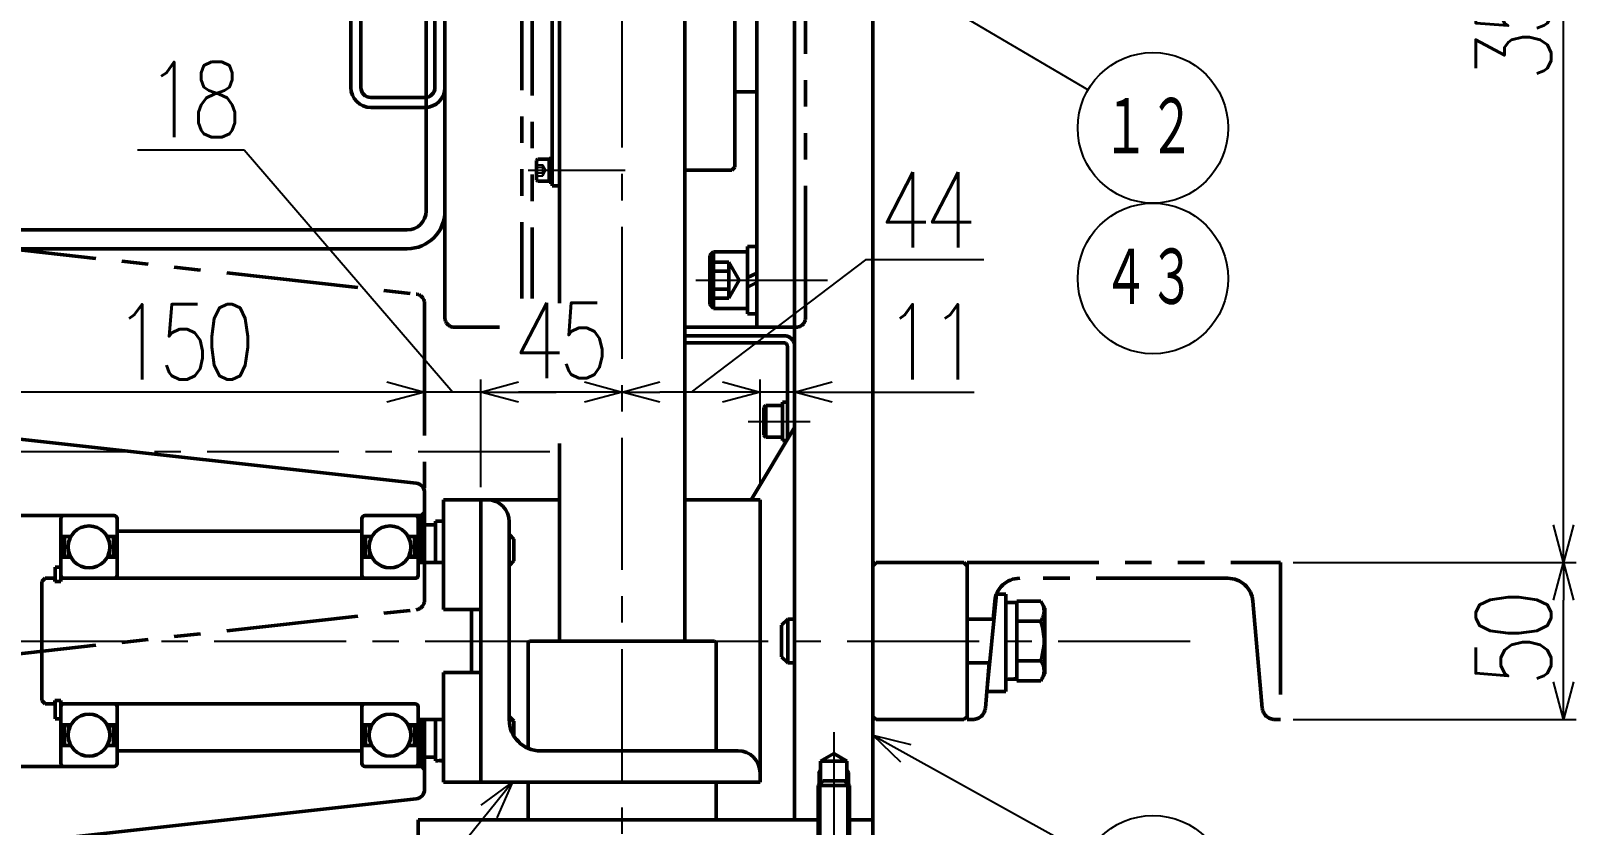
# Model space of a CAD drawing. Header units: millimetres. Extents: x 541 to 1553, y -2294 to 1811.
# Drawn here: x 838.7 to 1331.5, y -1766.4 to -1513.4 of the extents above; entities that cross this region are included whole.
import ezdxf

# ---------------------------------------------------------------- set-up
doc = ezdxf.new("R2010")
doc.units = ezdxf.units.MM
doc.header["$LTSCALE"] = 1.324409
for name, pattern in [('CENTER', [50.8, 31.75, -6.35, 6.35, -6.35]), ('DASHED', [19.05, 12.7, -6.35]), ('PHANTOM', [63.5, 31.75, -6.35, 6.35, -6.35, 6.35, -6.35])]:
    doc.linetypes.add(name, pattern=pattern)
for name, color, linetype in [('NoLayerName_001', 7, 'Continuous'), ('NoLayerName_002', 7, 'Continuous'), ('NoLayerName_003', 7, 'Continuous')]:
    doc.layers.add(name, color=color, linetype=linetype)
doc.styles.get("Standard").update_dxf_attribs({"font": 'txt', "bigfont": 'extfont2'})
doc.dimstyles.get("Standard").update_dxf_attribs({"dimtxt": 2.5, "dimasz": 2.5, "dimexe": 1.25, "dimexo": 0.625, "dimtad": 1, "dimdec": 3, "dimzin": 0, "dimdsep": 46, "dimtxsty": 'Standard', "dimcen": 2.5, "dimadec": 0, "dimazin": 0, "dimtfac": 0.75, "dimtdec": 3, "dimtmove": 0, "dimatfit": 3, "dimfxl": 1, "dimarcsym": 0})

# ---------------------------------------------------------------- blocks, each defined once
blk = doc.blocks.new('_OPEN30')
at = {"color": 0, "linetype": 'ByBlock', "lineweight": -2}
for p, q in [((-1, 0.267949), (0, 0)), ((0, 0), (-1, -0.267949)), ((0, 0), (-1, 0))]:
    blk.add_line(p, q, dxfattribs=at)
blk = doc.blocks.new('*D569')
at = {"layer": 'Defpoints', "color": 0}
for p in [(1237.21, -1332.76), (1327.46, -1332.76), (1237.21, -1682.76)]:
    blk.add_point(p, dxfattribs=at)
at = {"layer": 'NoLayerName_001', "color": 0, "linetype": 'Continuous', "lineweight": 25}
for p, q in [((1241.21, -1332.76), (1331.46, -1332.76)), ((1327.46, -1670.76), (1327.46, -1344.76)), ((1241.21, -1682.76), (1331.46, -1682.76))]:
    blk.add_line(p, q, dxfattribs=at)
at = {"layer": 'NoLayerName_001', "color": 0, "lineweight": 25, "xscale": 12, "yscale": 12, "zscale": 12}
for p, rotation in [((1327.46, -1332.76), 90), ((1327.46, -1682.76), 270)]:
    blk.add_blockref('_OPEN30', p, dxfattribs=dict(at, rotation=rotation))
at = {"layer": 'NoLayerName_001', "color": 2, "lineweight": 50, "insert": (1311.46, -1507.76), "char_height": 24, "attachment_point": 5, "rotation": 90}
blk.add_mtext('\\W0.8000;\\T0.8750;350', dxfattribs=at)
blk = doc.blocks.new('*D570')
at = {"layer": 'Defpoints', "color": 0}
for p in [(1237.21, -1682.76), (1327.46, -1682.76), (1237.21, -1732.76)]:
    blk.add_point(p, dxfattribs=at)
at = {"layer": 'NoLayerName_001', "color": 0, "linetype": 'Continuous', "lineweight": 25}
for p, q in [((1241.21, -1682.76), (1331.46, -1682.76)), ((1327.46, -1720.76), (1327.46, -1694.76)), ((1241.21, -1732.76), (1331.46, -1732.76))]:
    blk.add_line(p, q, dxfattribs=at)
at = {"layer": 'NoLayerName_001', "color": 0, "lineweight": 25, "xscale": 12, "yscale": 12, "zscale": 12}
for p, rotation in [((1327.46, -1682.76), 90), ((1327.46, -1732.76), 270)]:
    blk.add_blockref('_OPEN30', p, dxfattribs=dict(at, rotation=rotation))
at = {"layer": 'NoLayerName_001', "color": 2, "lineweight": 50, "insert": (1311.46, -1707.76), "char_height": 24, "attachment_point": 5, "rotation": 90}
blk.add_mtext('\\W0.8000;\\T0.8750;50', dxfattribs=at)
blk = doc.blocks.new('*D574')
at = {"layer": 'Defpoints', "color": 0}
for p in [(982.21, -1628.44), (982.21, -1662.76), (1027.21, -2088.76)]:
    blk.add_point(p, dxfattribs=at)
at = {"layer": 'NoLayerName_001', "color": 0, "linetype": 'Continuous', "lineweight": 25}
for p, q in [((982.21, -1658.76), (982.21, -1624.44)), ((1015.21, -1628.44), (994.21, -1628.44))]:
    blk.add_line(p, q, dxfattribs=at)
at = {"layer": 'NoLayerName_001', "color": 0, "lineweight": 25, "xscale": 12, "yscale": 12, "zscale": 12, "rotation": 180}
blk.add_blockref('_OPEN30', (982.21, -1628.44), dxfattribs=at)
at = {"layer": 'NoLayerName_001', "color": 0, "lineweight": 25, "xscale": 12, "yscale": 12, "zscale": 12}
blk.add_blockref('_OPEN30', (1027.21, -1628.44), dxfattribs=at)
at = {"layer": 'NoLayerName_001', "color": 2, "lineweight": 50, "insert": (1006.89, -1611.98), "char_height": 24, "attachment_point": 5}
blk.add_mtext('\\W0.8000;\\T0.8750;45', dxfattribs=at)
blk = doc.blocks.new('*D575')
at = {"layer": 'Defpoints', "color": 0}
for p in [(814.21, -1628.44), (814.21, -1641.1), (964.21, -1660.45)]:
    blk.add_point(p, dxfattribs=at)
at = {"layer": 'NoLayerName_001', "color": 0, "linetype": 'Continuous', "lineweight": 25}
for p, q in [((814.21, -1637.1), (814.21, -1624.44)), ((952.21, -1628.44), (826.21, -1628.44))]:
    blk.add_line(p, q, dxfattribs=at)
at = {"layer": 'NoLayerName_001', "color": 0, "lineweight": 25, "xscale": 12, "yscale": 12, "zscale": 12, "rotation": 180}
blk.add_blockref('_OPEN30', (814.21, -1628.44), dxfattribs=at)
at = {"layer": 'NoLayerName_001', "color": 0, "lineweight": 25, "xscale": 12, "yscale": 12, "zscale": 12}
blk.add_blockref('_OPEN30', (964.21, -1628.44), dxfattribs=at)
at = {"layer": 'NoLayerName_001', "color": 2, "lineweight": 50, "insert": (886.66, -1612.44), "char_height": 24, "attachment_point": 5}
blk.add_mtext('\\W0.8000;\\T0.8750;150', dxfattribs=at)
blk = doc.blocks.new('*D576')
at = {"layer": 'Defpoints', "color": 0}
for p in [(964.21, -1628.44), (964.21, -1660.45), (982.21, -1662.76)]:
    blk.add_point(p, dxfattribs=at)
at = {"layer": 'NoLayerName_001', "color": 0, "linetype": 'Continuous', "lineweight": 25}
for p, q in [((872.67, -1551.24), (906.73, -1551.24)), ((906.73, -1551.24), (973.21, -1628.44)), ((982.21, -1658.76), (982.21, -1624.44)), ((982.21, -1628.44), (964.21, -1628.44)), ((994.21, -1628.44), (1006.21, -1628.44))]:
    blk.add_line(p, q, dxfattribs=at)
at = {"layer": 'NoLayerName_001', "color": 0, "lineweight": 25, "xscale": 12, "yscale": 12, "zscale": 12}
blk.add_blockref('_OPEN30', (964.21, -1628.44), dxfattribs=at)
at = {"layer": 'NoLayerName_001', "color": 0, "lineweight": 25, "xscale": 12, "yscale": 12, "zscale": 12, "rotation": 180}
blk.add_blockref('_OPEN30', (982.21, -1628.44), dxfattribs=at)
at = {"layer": 'NoLayerName_001', "color": 2, "lineweight": 50, "insert": (889.7, -1535.24), "char_height": 24, "attachment_point": 5}
blk.add_mtext('\\W0.8000;\\T0.8750;18', dxfattribs=at)
blk = doc.blocks.new('*D577')
at = {"layer": 'Defpoints', "color": 0}
for p in [(1027.21, -1628.44), (1071.21, -1662.76), (1027.21, -2088.76)]:
    blk.add_point(p, dxfattribs=at)
at = {"layer": 'NoLayerName_001', "color": 0, "linetype": 'Continuous', "lineweight": 25}
for p, q in [((1104.83, -1586.35), (1049.21, -1628.44)), ((1142.54, -1586.35), (1104.83, -1586.35)), ((1071.21, -1658.76), (1071.21, -1624.44)), ((1059.21, -1628.44), (1039.21, -1628.44))]:
    blk.add_line(p, q, dxfattribs=at)
at = {"layer": 'NoLayerName_001', "color": 0, "lineweight": 25, "xscale": 12, "yscale": 12, "zscale": 12, "rotation": 180}
blk.add_blockref('_OPEN30', (1027.21, -1628.44), dxfattribs=at)
at = {"layer": 'NoLayerName_001', "color": 0, "lineweight": 25, "xscale": 12, "yscale": 12, "zscale": 12}
blk.add_blockref('_OPEN30', (1071.21, -1628.44), dxfattribs=at)
at = {"layer": 'NoLayerName_001', "color": 2, "lineweight": 50, "insert": (1123.68, -1570.35), "char_height": 24, "attachment_point": 5}
blk.add_mtext('\\W0.8000;\\T0.8750;44', dxfattribs=at)
blk = doc.blocks.new('*D578')
at = {"layer": 'Defpoints', "color": 0}
for p in [(1071.21, -1628.44), (1071.21, -1662.76), (1082.21, -1764.76)]:
    blk.add_point(p, dxfattribs=at)
at = {"layer": 'NoLayerName_001', "color": 0, "linetype": 'Continuous', "lineweight": 25}
for p, q in [((1071.21, -1658.76), (1071.21, -1624.44)), ((1059.21, -1628.44), (1047.21, -1628.44)), ((1082.21, -1628.44), (1071.21, -1628.44)), ((1082.21, -1628.44), (1139.5, -1628.44)), ((1094.21, -1628.44), (1106.21, -1628.44))]:
    blk.add_line(p, q, dxfattribs=at)
at = {"layer": 'NoLayerName_001', "color": 0, "lineweight": 25, "xscale": 12, "yscale": 12, "zscale": 12}
blk.add_blockref('_OPEN30', (1071.21, -1628.44), dxfattribs=at)
at = {"layer": 'NoLayerName_001', "color": 0, "lineweight": 25, "xscale": 12, "yscale": 12, "zscale": 12, "rotation": 180}
blk.add_blockref('_OPEN30', (1082.21, -1628.44), dxfattribs=at)
at = {"layer": 'NoLayerName_001', "color": 2, "lineweight": 50, "insert": (1125.21, -1612.44), "char_height": 24, "attachment_point": 5}
blk.add_mtext('\\W0.8000;\\T0.8750;11', dxfattribs=at)
blk = doc.blocks.new('JZB_0304')
at = {"layer": 'NoLayerName_003', "color": 7, "linetype": 'Continuous', "lineweight": 50}
for p, q in [((0, 60), (0, 78.9)), ((16.9, 80), (1.1, 80)), ((18, 61), (18, 78.9)), ((3.23, 73.33), (0, 73.33)), ((1.2, 73), (1, 73)), ((1, 73), (1, 66.67)), ((1.2, 66.67), (1.2, 73)), ((18, 73.33), (14.77, 73.33)), ((17, 73), (16.8, 73)), ((16.8, 66.67), (16.8, 73)), ((17, 66.67), (17, 73)), ((0, 66.67), (3.23, 66.67)), ((1.2, 67), (1, 67)), ((14.77, 66.67), (18, 66.67)), ((17, 67), (16.8, 67)), ((16.9, 60), (1.1, 60)), ((0, 20), (0, 1.1)), ((1.1, 20), (16.9, 20)), ((18, 1.1), (18, 19)), ((3.23, 13.33), (0, 13.33)), ((1, 13.33), (1, 7)), ((1, 13), (1.2, 13)), ((1.2, 13.33), (1.2, 7)), ((18, 13.33), (14.77, 13.33)), ((16.8, 13.33), (16.8, 7)), ((16.8, 13), (17, 13)), ((17, 13.33), (17, 7)), ((0, 6.67), (3.23, 6.67)), ((1, 7), (1.2, 7)), ((14.77, 6.67), (18, 6.67)), ((16.8, 7), (17, 7)), ((1.1, 0), (16.9, 0))]:
    blk.add_line(p, q, dxfattribs=at)
for centre in [(9, 70), (9, 10)]:
    blk.add_circle(centre, 6.67, dxfattribs=at)
for centre, radius, start, end in [((1.1, 78.9), 1.1, 90, 180), ((16.9, 78.9), 1.1, 0, 90), ((9, 65.98), 6.67, 162.4557, 174.0946), ((9, 65.98), 6.67, 5.9054, 17.5443), ((1.1, 61.1), 1.1, 180, 270), ((16.9, 61.1), 1.1, 270, 0), ((1.1, 18.9), 1.1, 90, 180), ((16.9, 18.9), 1.1, 0, 90), ((9, 14.02), 6.67, 185.9054, 197.5443), ((9, 14.02), 6.67, 342.4557, 354.0946), ((1.1, 1.1), 1.1, 180, 270), ((16.9, 1.1), 1.1, 270, 0)]:
    blk.add_arc(centre, radius, start, end, dxfattribs=at)
blk = doc.blocks.new('JZB_0305')
at = {"layer": 'NoLayerName_001', "color": 7, "linetype": 'Continuous', "lineweight": 50}
for p, q in [((128, 90), (128, 55)), ((140, 90), (128, 90)), ((140, 55), (140, 90)), ((128, 70), (120, 70)), ((1, 65), (0, 64)), ((4.05, 65), (1, 65)), ((4.05, 64), (4.05, 65)), ((7.1, 65), (6, 65)), ((103.1, 65), (22.9, 65)), ((119, 65), (118.9, 65)), ((0, 64), (0, 26)), ((4.25, 64), (4.05, 64)), ((140, 55), (128, 55)), ((137, 35), (137, 55)), ((128, 35), (140, 35)), ((128, 35), (128, 0)), ((140, 0), (140, 35)), ((0, 26), (1, 25)), ((1, 25), (4.05, 25)), ((4.05, 26), (6, 26)), ((4.05, 25), (4.05, 26)), ((6, 26), (6, 25)), ((6, 25), (7.1, 25)), ((22.9, 25), (103.1, 25)), ((118.9, 25), (119, 25)), ((120, 20), (128, 20)), ((128, 0), (140, 0))]:
    blk.add_line(p, q, dxfattribs=at)
for centre, start, end in [((119, 66), 270, 0), ((119, 24), 0, 90)]:
    blk.add_arc(centre, 1, start, end, dxfattribs=at)
blk = doc.blocks.new('JZB_0306')
at = {"layer": 'NoLayerName_001', "color": 7, "linetype": 'Continuous', "lineweight": 50}
blk.add_line((0, 13.18), (0, 0), dxfattribs=at)
for centre, start_param, end_param in [((-1.31, 9.18), 1.640454, 1.774336), ((3.81, 9.18), 1.434505, 1.501138)]:
    blk.add_ellipse(centre, major_axis=(-18.86, 0), ratio=0.487733, start_param=start_param, end_param=end_param, dxfattribs=at)
blk = doc.blocks.new('JZB_0307')
at = {"layer": 'NoLayerName_001', "color": 7, "linetype": 'Continuous', "lineweight": 50}
for p, q in [((0, 13.2), (0, 0)), ((2.5, 13.2), (0, 13.2))]:
    blk.add_line(p, q, dxfattribs=at)
blk = doc.blocks.new('JZB_0309')
at = {"layer": 'NoLayerName_001', "color": 7, "linetype": 'Continuous', "lineweight": 50}
for p, q in [((0, 48.29), (1.75, 48.29)), ((0, 43.79), (0, 48.29)), ((1.75, 43.79), (1.75, 48.29)), ((1.75, 43.79), (0, 43.79)), ((0, 0), (0, 5.79)), ((0, 0), (1.75, 0)), ((1.75, 3.7), (1.75, 4.79))]:
    blk.add_line(p, q, dxfattribs=at)
blk = doc.blocks.new('JZB_0310')
at = {"layer": 'NoLayerName_003', "color": 7, "linetype": 'Continuous', "lineweight": 50}
for p, q in [((0, 63.5), (0, 78.9)), ((16.9, 80), (1.1, 80)), ((18, 60), (18, 78.9)), ((3.23, 73.33), (0, 73.33)), ((1.2, 73), (1, 73)), ((1, 66.67), (1, 73)), ((1.2, 66.67), (1.2, 73)), ((18, 73.33), (14.77, 73.33)), ((17, 73), (16.8, 73)), ((16.8, 73), (16.8, 66.67)), ((17, 66.67), (17, 73)), ((0, 66.67), (3.23, 66.67)), ((1.2, 67), (1, 67)), ((14.77, 66.67), (18, 66.67)), ((17, 67), (16.8, 67)), ((16.9, 60), (1.1, 60)), ((1.1, 20), (16.9, 20)), ((18, 1.1), (18, 20)), ((0, 18.91), (0, 1.1)), ((3.23, 13.33), (0, 13.33)), ((1, 13.33), (1, 7)), ((1, 13), (1.2, 13)), ((1.2, 7), (1.2, 13.33)), ((18, 13.33), (14.77, 13.33)), ((16.8, 13.33), (16.8, 7)), ((16.8, 13), (17, 13)), ((17, 13.33), (17, 7)), ((0, 6.67), (3.23, 6.67)), ((1, 7), (1.2, 7)), ((14.77, 6.67), (18, 6.67)), ((16.8, 7), (17, 7)), ((1.1, 0), (16.9, 0))]:
    blk.add_line(p, q, dxfattribs=at)
for centre in [(9, 70), (9, 10)]:
    blk.add_circle(centre, 6.67, dxfattribs=at)
for centre, radius, start, end in [((1.1, 78.9), 1.1, 90, 180), ((16.9, 78.9), 1.1, 360, 90), ((9, 65.98), 6.67, 162.4557, 174.0946), ((9, 65.98), 6.67, 5.9054, 17.5443), ((1.1, 61.1), 1.1, 180, 270), ((16.9, 61.1), 1.1, 270, 0), ((1.1, 18.9), 1.1, 90, 180), ((16.9, 18.9), 1.1, 0, 90), ((9, 14.02), 6.67, 185.9054, 197.5443), ((9, 14.02), 6.67, 342.4557, 354.0946), ((1.1, 1.1), 1.1, 180, 270), ((16.9, 1.1), 1.1, 270, 0)]:
    blk.add_arc(centre, radius, start, end, dxfattribs=at)
blk = doc.blocks.new('JZB_0312')
at = {"layer": 'NoLayerName_003', "color": 7, "linetype": 'Continuous', "lineweight": 50}
for p, q in [((0, 200), (0, 107.62)), ((40, 0), (40, 200)), ((0, 62.96), (0, 0))]:
    blk.add_line(p, q, dxfattribs=at)
blk = doc.blocks.new('JZB_0313')
at = {"layer": 'NoLayerName_001', "color": 7, "linetype": 'Continuous', "lineweight": 50}
for p, q in [((0, 55), (0, 0)), ((0, 0), (2.3, 0))]:
    blk.add_line(p, q, dxfattribs=at)
blk = doc.blocks.new('JZB_0314')
at = {"layer": 'NoLayerName_001', "color": 7, "linetype": 'Continuous', "lineweight": 50}
for p, q in [((1, 50), (0, 49)), ((29, 50), (1, 50)), ((30, 49), (29, 50)), ((30, 49), (30, 1)), ((0, 1), (1, 0)), ((1, 0), (29, 0)), ((29, 0), (30, 1))]:
    blk.add_line(p, q, dxfattribs=at)
blk = doc.blocks.new('JZB_0315')
at = {"layer": 'NoLayerName_001', "color": 7, "linetype": 'Continuous', "lineweight": 50}
for p, q in [((3, 31), (0, 0)), ((6, 31), (3, 31)), ((6, 0), (6, 31)), ((0, 0), (6, 0))]:
    blk.add_line(p, q, dxfattribs=at)
blk = doc.blocks.new('JZB_0316')
at = {"layer": 'NoLayerName_003', "color": 7, "linetype": 'Continuous', "lineweight": 50}
for p, q in [((16, 50), (16, 1)), ((15, 0), (16, 1)), ((0, 0), (15, 0))]:
    blk.add_line(p, q, dxfattribs=at)
blk = doc.blocks.new('JZB_0317')
at = {"layer": 'NoLayerName_001', "color": 7, "linetype": 'Continuous', "lineweight": 50}
for p, q in [((7, 100), (7, 0)), ((0, 75), (7, 75)), ((19, 0), (7, 0))]:
    blk.add_line(p, q, dxfattribs=at)
blk = doc.blocks.new('JZB_0319')
at = {"layer": 'NoLayerName_001', "color": 7, "linetype": 'Continuous', "lineweight": 50}
for p, q in [((3.5, 13), (0, 13)), ((28.5, 8.5), (27, 10)), ((28.5, 1.5), (28.5, 8.5)), ((27, 0), (28.5, 1.5))]:
    blk.add_line(p, q, dxfattribs=at)
blk = doc.blocks.new('JZB_0320')
at = {"layer": 'NoLayerName_001', "color": 7, "linetype": 'Continuous', "lineweight": 50}
for p, q in [((28.5, 11.5), (27, 13)), ((28.5, 6.73), (28.5, 11.5)), ((0, 0), (3.5, 0))]:
    blk.add_line(p, q, dxfattribs=at)
blk = doc.blocks.new('JZB_0321')
at = {"layer": 'NoLayerName_001', "color": 7, "linetype": 'Continuous', "lineweight": 50}
for p, q in [((3.5, 24.47), (0, 24.47)), ((3.5, 0.25), (3.5, 24.47))]:
    blk.add_line(p, q, dxfattribs=at)
for centre, start_param, end_param in [((-1.84, 12.22), 4.785636, 4.926556), ((5.34, 12.22), 4.569041, 4.639142)]:
    blk.add_ellipse(centre, major_axis=(25.12, 0), ratio=0.487733, start_param=start_param, end_param=end_param, dxfattribs=at)
blk = doc.blocks.new('JZB_0322')
at = {"layer": 'NoLayerName_003', "color": 7, "linetype": 'Continuous', "lineweight": 50}
for p, q in [((18.5, 95), (18, 94.5)), ((18, 94.5), (18, 60.83)), ((18.5, 95), (77.5, 95)), ((78, 94.5), (77.5, 95)), ((78, 60), (78, 94.5)), ((18, 50), (18, 38)), ((78, 38), (78, 50)), ((0.5, 13), (0, 12.5)), ((0, 12.5), (0, 0.5)), ((96, 12.5), (95.5, 13)), ((96, 0.5), (96, 12.5)), ((0, 0.5), (0.5, 0)), ((95.5, 0), (0.5, 0)), ((95.5, 0), (96, 0.5))]:
    blk.add_line(p, q, dxfattribs=at)
blk = doc.blocks.new('JZB_0323')
at = {"layer": 'NoLayerName_001', "color": 7, "linetype": 'Continuous', "lineweight": 50}
for p, q in [((25, 90), (0, 90)), ((89, 90), (65, 90)), ((89, 0), (89, 90)), ((9, 83), (9, 20)), ((0, 35), (0, 55)), ((19, 10), (82, 10)), ((89, 0), (0, 0))]:
    blk.add_line(p, q, dxfattribs=at)
for centre, radius, start, end in [((2, 83), 7, 0, 90), ((19, 20), 10, 180, 270), ((82, 3), 7, 0, 90)]:
    blk.add_arc(centre, radius, start, end, dxfattribs=at)
blk = doc.blocks.new('JZB_0324')
at = {"layer": 'NoLayerName_001', "color": 7, "linetype": 'Continuous', "lineweight": 50}
for p, q in [((0, 257), (0, 0)), ((25, 0), (25, 257)), ((0, 0), (7.5, 0)), ((17.5, 0), (25, 0))]:
    blk.add_line(p, q, dxfattribs=at)
blk = doc.blocks.new('JZB_0325')
at = {"layer": 'NoLayerName_001', "color": 7, "linetype": 'Continuous', "lineweight": 50}
blk.add_line((13.8, 23), (0, 0), dxfattribs=at)
blk = doc.blocks.new('JZB_0326')
at = {"layer": 'NoLayerName_001', "color": 7, "linetype": 'Continuous', "lineweight": 50}
for p, q in [((75, 24.95), (75, 25.4)), ((75, 25.4), (82.73, 25.4)), ((84, 23.2), (82.73, 25.4)), ((84, 2.2), (84, 23.2)), ((2, 19.7), (0, 17.7)), ((0, 17.7), (0, 7.7)), ((4.14, 19.7), (2, 19.7)), ((2, 5.7), (2, 19.7)), ((67.74, 19.7), (59.14, 19.7)), ((75, 19.05), (82.73, 19.05)), ((0, 7.7), (2, 5.7)), ((2, 5.7), (4.14, 5.7)), ((59.14, 5.7), (66.38, 5.7)), ((75, 6.35), (82.73, 6.35)), ((75, 0), (75, 0.73)), ((82.73, 0), (84, 2.2)), ((75, 0), (82.73, 0))]:
    blk.add_line(p, q, dxfattribs=at)
for points, start_tangent, end_tangent in [([(82.73, 25.4), (83.48, 23.74), (83.71, 22), (83.41, 20.53), (82.73, 19.05)], (0.409606, -0.912262), (-0.421806, -0.906686)), ([(82.73, 19.05), (83.15, 17.42), (83.65, 14.24), (83.63, 10.95), (82.73, 6.35)], (0.250698, -0.968065), (-0.192599, -0.981278)), ([(82.73, 6.35), (83.48, 4.69), (83.71, 2.95), (83.41, 1.47), (82.73, 0)], (0.409606, -0.912262), (-0.421806, -0.906686))]:
    blk.add_spline(points, degree=3, dxfattribs=dict(at, start_tangent=start_tangent, end_tangent=end_tangent))
blk = doc.blocks.new('JZB_0327')
at = {"layer": 'NoLayerName_002', "color": 3, "linetype": 'Continuous', "lineweight": 50}
for p, q in [((0, 129.98), (0, 133.33)), ((3.33, 132.96), (0, 133.33)), ((0, 3.35), (0, 0)), ((3.33, 0.37), (0, 0))]:
    blk.add_line(p, q, dxfattribs=at)
at = {"layer": 'NoLayerName_002', "color": 7, "linetype": 'Continuous', "lineweight": 50}
for p, q in [((0, 129.98), (0, 113.67)), ((3.33, 132.96), (147.33, 116.96)), ((150, 91.67), (150, 113.98)), ((0, 109.67), (0, 109.17)), ((0, 106.97), (0.3, 106.67)), ((35.1, 106.67), (0.3, 106.67)), ((51, 106.67), (50.9, 106.67)), ((51, 106.66), (51, 106.67)), ((52, 105.57), (52, 105.67)), ((130, 105.67), (130, 105.57)), ((131.1, 106.67), (131, 106.67)), ((131, 106.66), (131, 106.67)), ((149, 106.67), (146.9, 106.67)), ((149, 106.67), (150, 107.67)), ((149, 91.67), (149, 106.67)), ((130, 101.67), (52, 101.67)), ((149, 41.67), (149, 26.67)), ((150, 41.67), (150, 19.35)), ((52, 31.67), (130, 31.67)), ((0.3, 26.67), (0, 26.37)), ((0.3, 26.67), (35.1, 26.67)), ((50.9, 26.67), (51, 26.67)), ((51, 26.67), (51, 26.67)), ((52, 27.67), (52, 27.77)), ((130, 27.77), (130, 27.67)), ((131, 26.67), (131, 26.67)), ((131, 26.67), (131.1, 26.67)), ((146.9, 26.67), (149, 26.67)), ((150, 25.67), (149, 26.67)), ((0, 24.17), (0, 23.67)), ((0, 19.67), (0, 19.17)), ((0, 3.35), (0, 16.67)), ((3.33, 0.37), (147.33, 16.37))]:
    blk.add_line(p, q, dxfattribs=at)
for centre, radius, start, end in [((3, 129.98), 3, 83.6598, 180), ((147, 113.98), 3, 0, 83.6598), ((51, 105.67), 1, 0, 90), ((131, 105.67), 1, 90, 180), ((51, 27.67), 1, 270, 0), ((131, 27.67), 1, 180, 270), ((147, 19.35), 3, 276.3402, 0), ((3, 3.35), 3, 180, 276.3402)]:
    blk.add_arc(centre, radius, start, end, dxfattribs=at)
blk = doc.blocks.new('JZB_0328')
at = {"layer": 'NoLayerName_001', "color": 7, "linetype": 'Continuous', "lineweight": 50}
for p, q in [((120, 25), (0, 25)), ((0, 25), (0, 0)), ((145, 0), (145, 25)), ((0, 0), (127, 0)), ((141.7, 0), (145, 0))]:
    blk.add_line(p, q, dxfattribs=at)
blk = doc.blocks.new('JZB_0331')
at = {"layer": 'NoLayerName_001', "color": 4, "linetype": 'CENTER', "lineweight": 25}
blk.add_line((0, 0), (0, 1162), dxfattribs=at)
blk = doc.blocks.new('JZB_0332')
at = {"layer": 'NoLayerName_001', "color": 7, "linetype": 'Continuous', "lineweight": 50}
for p, q in [((5, 10.17), (0.81, 7.75)), ((9.19, 7.75), (5, 10.17)), ((0.81, 0.81), (0.81, 7.75)), ((9.19, 7.75), (0.81, 7.75)), ((9.19, 0.81), (9.19, 7.75))]:
    blk.add_line(p, q, dxfattribs=at)
at = {"layer": 'NoLayerName_001', "color": 3, "linetype": 'Continuous', "lineweight": 25}
for p, q in [((0, 4), (0.81, 5.4)), ((10, 4), (9.19, 5.4)), ((0, 4), (0, 0)), ((10, 0), (10, 4))]:
    blk.add_line(p, q, dxfattribs=at)
blk = doc.blocks.new('JZB_0335')
at = {"layer": 'NoLayerName_001', "color": 7, "linetype": 'Continuous', "lineweight": 50}
for p, q in [((0, 7.6), (0, 0)), ((0, 7.6), (1, 7.6)), ((1, 7.6), (1, 0)), ((1, 4.54), (0, 4.06)), ((1, 3.54), (0, 3.06)), ((1, 0), (0, 0))]:
    blk.add_line(p, q, dxfattribs=at)
blk = doc.blocks.new('JZB_0336')
at = {"layer": 'NoLayerName_001', "color": 7, "linetype": 'Continuous', "lineweight": 50}
for p, q in [((0.4, 7), (0, 6.6)), ((0, 0.4), (0, 6.6)), ((4, 7), (0.4, 7)), ((0.4, 0), (0, 0.4)), ((4, 0), (0.4, 0))]:
    blk.add_line(p, q, dxfattribs=at)
at = {"layer": 'NoLayerName_001', "color": 3, "linetype": 'DASHED', "lineweight": 25}
for p, q in [((0, 5.22), (2, 5.22)), ((2.99, 3.5), (2, 5.22)), ((2, 1.78), (2, 5.22)), ((2, 4.36), (0, 4.36)), ((0, 2.64), (2, 2.64)), ((0, 1.78), (2, 1.78)), ((2, 1.78), (2.99, 3.5))]:
    blk.add_line(p, q, dxfattribs=at)
blk = doc.blocks.new('JZB_0337')
at = {"layer": 'NoLayerName_003', "color": 4, "linetype": 'CENTER', "lineweight": 25}
blk.add_line((0, 0), (30.94, 0), dxfattribs=at)
blk = doc.blocks.new('JZB_0338')
at = {"layer": 'NoLayerName_001', "color": 7, "linetype": 'Continuous', "lineweight": 50}
for p, q in [((0, 21.5), (0, 0)), ((0, 21.5), (3, 21.5)), ((3, 21.5), (3, 0)), ((3, 12.98), (0, 11.52)), ((3, 9.98), (0, 8.52)), ((3, 0), (0, 0))]:
    blk.add_line(p, q, dxfattribs=at)
blk = doc.blocks.new('JZB_0339')
at = {"layer": 'NoLayerName_001', "color": 7, "linetype": 'Continuous', "lineweight": 50}
for p, q in [((1.2, 18), (0, 16.8)), ((0, 16.8), (0, 1.2)), ((1.2, 18), (1.2, 0)), ((12, 18), (1.2, 18)), ((0, 1.2), (1.2, 0)), ((1.2, 0), (12, 0))]:
    blk.add_line(p, q, dxfattribs=at)
at = {"layer": 'NoLayerName_001', "color": 3, "linetype": 'DASHED', "lineweight": 50}
for p, q in [((0, 14.72), (6, 14.72)), ((0, 11.86), (6, 11.86)), ((6, 14.72), (6, 3.29)), ((9.3, 9), (6, 14.72)), ((0, 6.14), (6, 6.14)), ((6, 3.29), (9.3, 9)), ((0, 3.29), (6, 3.29))]:
    blk.add_line(p, q, dxfattribs=at)
blk = doc.blocks.new('JZB_0340')
at = {"layer": 'NoLayerName_001', "color": 4, "linetype": 'CENTER', "lineweight": 25}
blk.add_line((0, 0), (49.85, 0), dxfattribs=at)
blk = doc.blocks.new('JZB_0347')
at = {"layer": 'NoLayerName_001', "color": 4, "linetype": 'CENTER', "lineweight": 25}
blk.add_line((8, 72.73), (8, 0), dxfattribs=at)
at = {"layer": 'NoLayerName_001', "color": 7, "linetype": 'Continuous', "lineweight": 50}
for p, q in [((4.5, 57.23), (3, 55.73)), ((13, 55.73), (3, 55.73)), ((3, 55.73), (3, 17.23)), ((4.5, 57.23), (11.5, 57.23)), ((13, 55.73), (11.5, 57.23)), ((13, 55.73), (13, 17.23)), ((0, 17.23), (0, 8.23)), ((16, 17.23), (16, 8.23)), ((0, 8.23), (1, 7.23)), ((15, 7.23), (1, 7.23)), ((16, 8.23), (15, 7.23))]:
    blk.add_line(p, q, dxfattribs=at)
at = {"layer": 'NoLayerName_001', "color": 3, "linetype": 'Continuous', "lineweight": 25}
for p, q in [((3.81, 56.54), (3.81, 21.73)), ((12.19, 56.54), (12.19, 21.73)), ((3.81, 21.73), (3, 17.23)), ((12.19, 21.73), (13, 17.23))]:
    blk.add_line(p, q, dxfattribs=at)
at = {"layer": 'NoLayerName_001', "color": 7, "linetype": 'Continuous', "lineweight": 25}
for p, q in [((8, 14.87), (3.42, 12.23)), ((12.57, 12.23), (8, 14.87)), ((3.42, 7.23), (3.42, 12.23)), ((12.57, 12.23), (3.42, 12.23)), ((5.71, 12.23), (5.71, 7.23)), ((10.29, 7.23), (10.29, 12.23)), ((12.57, 7.23), (12.57, 12.23))]:
    blk.add_line(p, q, dxfattribs=at)
blk = doc.blocks.new('JZB_0349')
at = {"layer": 'NoLayerName_001', "color": 3, "linetype": 'PHANTOM', "lineweight": 50}
for p, q in [((153, 200), (186.5, 200)), ((226.5, 200), (249.5, 200)), ((261.5, 200), (262, 200)), ((150, 163), (150, 197)), ((265, 3), (265, 197)), ((150, 37), (150, 3)), ((153, 0), (167.44, 0)), ((226.5, 0), (249.5, 0)), ((261.5, 0), (262, 0))]:
    blk.add_line(p, q, dxfattribs=at)
at = {"layer": 'NoLayerName_001', "color": 3, "linetype": 'Continuous', "lineweight": 50}
for p, q in [((12, 175), (138, 175)), ((12, 169), (138, 169)), ((0, 37), (0, 163)), ((6, 37), (6, 163)), ((144, 163), (144, 37)), ((150, 37), (150, 163)), ((143.6, 130), (126.4, 130)), ((120, 123.6), (120, 76.4)), ((123.2, 123.6), (123.2, 76.4)), ((143.6, 126.8), (126.4, 126.8)), ((146.8, 76.4), (146.8, 123.6)), ((143.6, 73.2), (126.4, 73.2)), ((143.6, 70), (126.4, 70)), ((12, 31), (138, 31)), ((138, 25), (12, 25))]:
    blk.add_line(p, q, dxfattribs=at)
at = {"layer": 'NoLayerName_001', "color": 3, "linetype": 'PHANTOM', "lineweight": 50}
for centre, start, end in [((153, 197), 90, 180), ((262, 197), 0, 90), ((153, 3), 180, 270), ((262, 3), 270, 0)]:
    blk.add_arc(centre, 3, start, end, dxfattribs=at)
at = {"layer": 'NoLayerName_001', "color": 3, "linetype": 'Continuous', "lineweight": 50}
for centre, radius, start, end in [((12, 163), 12, 90, 180), ((138, 163), 12, 0, 90), ((12, 163), 6, 90, 180), ((138, 163), 6, 0, 90), ((126.4, 123.6), 6.4, 90, 180), ((143.6, 123.6), 6.4, 0, 90), ((126.4, 123.6), 3.2, 90, 180), ((143.6, 123.6), 3.2, 0, 90), ((126.4, 76.4), 6.4, 180, 270), ((126.4, 76.4), 3.2, 180, 270), ((143.6, 76.4), 6.4, 270, 0), ((143.6, 76.4), 3.2, 270, 0), ((12, 37), 12, 180, 270), ((12, 37), 6, 180, 270), ((138, 37), 6, 270, 0), ((138, 37), 12, 270, 0)]:
    blk.add_arc(centre, radius, start, end, dxfattribs=at)
blk = doc.blocks.new('JZB_0350')
at = {"layer": 'NoLayerName_001', "color": 3, "linetype": 'PHANTOM', "lineweight": 50}
for p, q in [((1.87, 450), (0, 450)), ((0, 450), (0, 449)), ((100, 450), (98.13, 450)), ((100, 400), (100, 450)), ((7.11, 432), (5.85, 446.35)), ((94.15, 446.35), (91.17, 412.3)), ((8.83, 412.3), (8.33, 418)), ((83.2, 405), (16.8, 405)), ((0, 401), (0, 400)), ((0, 400), (100, 400)), ((0, 50), (100, 50)), ((0, 49), (0, 50)), ((100, 50), (100, 0)), ((83.2, 45), (16.8, 45)), ((8.83, 37.7), (8.33, 32)), ((94.15, 3.65), (91.17, 37.7)), ((7.11, 18), (5.85, 3.65)), ((0, 0), (0, 1)), ((1.87, 0), (0, 0)), ((100, 0), (98.13, 0))]:
    blk.add_line(p, q, dxfattribs=at)
for centre, radius, start, end in [((1.87, 446), 4, 5, 90), ((98.13, 446), 4, 90, 175), ((16.8, 413), 8, 185, 270), ((83.2, 413), 8, 270, 355), ((16.8, 37), 8, 90, 175), ((83.2, 37), 8, 5, 90), ((1.87, 4), 4, 270, 355), ((98.13, 4), 4, 185, 270)]:
    blk.add_arc(centre, radius, start, end, dxfattribs=at)
blk = doc.blocks.new('JZB_0352')
at = {"layer": 'NoLayerName_002', "color": 3, "linetype": 'PHANTOM', "lineweight": 50}
for p, q in [((3.33, 132.96), (0, 133.33)), ((0, 129.98), (0, 133.33)), ((0, 73.06), (0, 129.98)), ((3.33, 132.96), (147.33, 116.96)), ((150, 113.98), (150, 53.7)), ((150, 31.39), (150, 19.35)), ((3.33, 0.37), (147.33, 16.37)), ((0, 3.35), (0, 0)), ((3.33, 0.37), (0, 0))]:
    blk.add_line(p, q, dxfattribs=at)
for centre, start, end in [((3, 129.98), 83.6598, 180), ((147, 113.98), 0, 83.6598), ((147, 19.35), 276.3402, 0), ((3, 3.35), 180, 276.3402)]:
    blk.add_arc(centre, 3, start, end, dxfattribs=at)
blk = doc.blocks.new('JZB_0358')
at = {"layer": 'NoLayerName_001', "color": 7, "linetype": 'Continuous', "lineweight": 50}
for p, q in [((0, 12.2), (0, 0)), ((1.5, 12.2), (0, 12.2)), ((0, 0), (0.04, 0))]:
    blk.add_line(p, q, dxfattribs=at)
blk.add_ellipse((-0.79, 6.1), major_axis=(12.5, -0.53), ratio=0.486016, start_param=4.795863, end_param=4.905484, dxfattribs=at)
blk = doc.blocks.new('JZB_0359')
at = {"layer": 'NoLayerName_001', "color": 7, "linetype": 'Continuous', "lineweight": 50}
for p, q in [((0.6, 10), (0, 9.4)), ((0.6, 0), (0.6, 10)), ((6, 10), (0.6, 10)), ((0, 0.6), (0, 9.4)), ((0, 0.6), (0.6, 0)), ((0.6, 0), (6, 0))]:
    blk.add_line(p, q, dxfattribs=at)
blk = doc.blocks.new('JZB_0362')
at = {"layer": 'NoLayerName_001', "color": 3, "linetype": 'PHANTOM', "lineweight": 50}
for p, q in [((84.7, 271.67), (84.7, 241.83)), ((0, 237.53), (0, 44.94)), ((2.3, 237.53), (2.3, 235.83)), ((12, 240.83), (3.3, 240.83)), ((12, 238.53), (3.3, 238.53)), ((83.7, 240.83), (52, 240.83)), ((83.7, 238.53), (52, 238.53)), ((0, 235.83), (17, 235.83)), ((3.3, 235.83), (3.3, 44.94)), ((83.7, 33.13), (52, 33.13)), ((83.7, 30.83), (52, 30.83)), ((84.7, 29.83), (84.7, 0))]:
    blk.add_line(p, q, dxfattribs=at)
for centre, radius, start, end in [((83.7, 241.83), 1, 270, 0), ((83.7, 241.83), 3.3, 270, 0), ((3.3, 237.53), 3.3, 90, 180), ((3.3, 237.53), 1, 90, 180), ((83.7, 29.83), 3.3, 0, 90), ((83.7, 29.83), 1, 0, 90)]:
    blk.add_arc(centre, radius, start, end, dxfattribs=at)
blk = doc.blocks.new('DIM_0012')
at = {"color": 3, "linetype": 'Continuous', "lineweight": 25}
for points in [[(102.31, 120.77), (39.1, 42.66)], [(92.26, 113.47), (102.31, 120.77), (97.26, 109.42)]]:
    blk.add_lwpolyline(points, dxfattribs=at)
blk.add_circle((24, 24), 24, dxfattribs=at)
at = {"color": 2, "linetype": 'Continuous', "lineweight": 50, "width": 0.666667}
blk.add_text('７', height=20, dxfattribs=at).set_placement((16, 14))
blk = doc.blocks.new('DIM_0014')
at = {"color": 3, "linetype": 'Continuous', "lineweight": 25}
for points in [[(8.93, 64.97), (0, 73.61), (12.05, 70.59)], [(0, 73.61), (68.31, 35.66)]]:
    blk.add_lwpolyline(points, dxfattribs=at)
blk.add_circle((89.29, 24), 24, dxfattribs=at)
at = {"color": 2, "linetype": 'Continuous', "lineweight": 50, "width": 0.666667}
blk.add_text('４', height=20, dxfattribs=at).set_placement((81.29, 14))
blk = doc.blocks.new('DIM_0015')
at = {"color": 3, "linetype": 'Continuous', "lineweight": 25}
for points in [[(8.71, 141.52), (0, 150.37), (11.97, 147.06)], [(0, 150.37), (112.6, 84.16)]]:
    blk.add_lwpolyline(points, dxfattribs=at)
for centre in [(133.29, 72), (133.29, 24)]:
    blk.add_circle(centre, 24, dxfattribs=at)
at = {"color": 2, "linetype": 'Continuous', "lineweight": 50, "width": 0.666667}
for s, p in [('１２', (117.29, 62)), ('４３', (117.29, 14))]:
    blk.add_text(s, height=20, dxfattribs=at).set_placement(p)

msp = doc.modelspace()

# ---------------------------------------------------------------- linework, layer by layer
at = {"layer": 'NoLayerName_001', "color": 4, "linetype": 'CENTER', "lineweight": 25}
for p, q in [((1067.4141, -1637.7649), (1087.2141, -1637.7649)), ((1004.2141, -1647.4871), (774.2141, -1647.4871)), ((762.6141, -1707.7649), (1212.0768, -1707.7649))]:
    msp.add_line(p, q, dxfattribs=at)

# ---------------------------------------------------------------- block references
at = {"layer": 'NoLayerName_001'}
for name, p in [('JZB_0331', (1027.2141, -2088.7649)), ('JZB_0350', (1137.2144, -1732.7649)), ('JZB_0362', (995.2141, -1643.5982)), ('JZB_0349', (820.7141, -1607.7649)), ('JZB_0313', (1004.9141, -1562.7649)), ('JZB_0312', (1007.2141, -1707.7649)), ('JZB_0316', (1047.2141, -1557.7649)), ('JZB_0317', (1063.2141, -1607.7649)), ('JZB_0324', (1082.2141, -1764.7649)), ('JZB_0336', (999.9141, -1561.2649)), ('JZB_0335', (1003.9141, -1561.5649)), ('JZB_0337', (997.2141, -1557.7649)), ('JZB_0352', (814.2141, -1714.1538)), ('JZB_0339', (1055.2141, -1601.7649)), ('JZB_0338', (1067.2141, -1603.5011)), ('JZB_0340', (1050.7249, -1592.7649)), ('JZB_0359', (1072.4141, -1642.7649)), ('JZB_0358', (1078.4141, -1643.8649)), ('JZB_0325', (1068.4141, -1662.7649)), ('JZB_0327', (814.2141, -1774.4316)), ('JZB_0305', (842.2141, -1752.7649)), ('JZB_0323', (982.2141, -1752.7649)), ('JZB_0310', (848.2141, -1747.7649)), ('JZB_0304', (944.2141, -1747.7649)), ('JZB_0307', (967.7141, -1682.7649)), ('JZB_0319', (964.2141, -1683.7649)), ('JZB_0309', (846.4641, -1732.5511)), ('JZB_0314', (1107.2141, -1732.7649)), ('JZB_0326', (1078.0768, -1720.4666)), ('JZB_0315', (1143.5768, -1723.8649)), ('JZB_0321', (1149.5768, -1719.9821)), ('JZB_0322', (979.2141, -1802.7649)), ('JZB_0320', (964.2141, -1744.7649)), ('JZB_0306', (967.7141, -1745.9426)), ('JZB_0347', (1086.7141, -1809.4951)), ('JZB_0332', (1089.7141, -1753.7649)), ('JZB_0328', (962.2141, -1789.7649))]:
    msp.add_blockref(name, p, dxfattribs=at)
at = {"layer": 'NoLayerName_001', "color": 3, "linetype": 'Continuous', "lineweight": 25}
for name, p in [('DIM_0015', (1063.2141, -1616.2516)), ('DIM_0014', (1107.2141, -1811.3555)), ('DIM_0012', (890.0035, -1873.538))]:
    msp.add_blockref(name, p, dxfattribs=at)

# ---------------------------------------------------------------- dimensions: what is measured, and where the dimension line sits
at = {"layer": 'NoLayerName_001', "color": 3, "linetype": 'Continuous', "lineweight": 50}
for base, p1, p2, angle, override, picture, middle in [((1327.4567, -1332.7649), (1237.2144, -1682.7649), (1237.2144, -1332.7649), 90, {"dimtxt": 24, "dimasz": 12, "dimexe": 4, "dimexo": 4, "dimgap": 4, "dimzin": 8, "dimblk": 'OPEN30', "dimclrd": 0, "dimclre": 0, "dimclrt": 2, "dimtp": 0, "dimtm": 0, "dimlwd": 25, "dimlwe": 25}, '*D569', (1327.4567, -1507.7649)), ((964.2141, -1628.4381), (982.2141, -1662.7649), (964.2141, -1660.45), 180, {"dimtxt": 24, "dimasz": 12, "dimexe": 4, "dimexo": 4, "dimgap": 4, "dimzin": 8, "dimblk": 'OPEN30', "dimse2": 1, "dimclrd": 0, "dimclre": 0, "dimclrt": 2, "dimtp": 0, "dimtm": 0, "dimtmove": 1, "dimlwd": 25, "dimlwe": 25}, '*D576', (902.7271, -1551.2413)), ((1027.2141, -1628.4381), (1071.2141, -1662.7649), (1027.2141, -2088.7649), 180, {"dimtxt": 24, "dimasz": 12, "dimexe": 4, "dimexo": 4, "dimgap": 4, "dimzin": 8, "dimblk": 'OPEN30', "dimse2": 1, "dimclrd": 0, "dimclre": 0, "dimclrt": 2, "dimtp": 0, "dimtm": 0, "dimtmove": 1, "dimlwd": 25, "dimlwe": 25}, '*D577', (1108.8278, -1586.348)), ((982.2141, -1628.4381), (1027.2141, -2088.7649), (982.2141, -1662.7649), 180, {"dimtxt": 24, "dimasz": 12, "dimexe": 4, "dimexo": 4, "dimgap": 4, "dimzin": 8, "dimblk": 'OPEN30', "dimse1": 1, "dimclrd": 0, "dimclre": 0, "dimclrt": 2, "dimtp": 0, "dimtm": 0, "dimtmove": 2, "dimlwd": 25, "dimlwe": 25}, '*D574', (1006.8886, -1611.9781)), ((814.2141, -1628.4381), (964.2141, -1660.45), (814.2141, -1641.0982), 180, {"dimtxt": 24, "dimasz": 12, "dimexe": 4, "dimexo": 4, "dimgap": 4, "dimzin": 8, "dimblk": 'OPEN30', "dimse1": 1, "dimclrd": 0, "dimclre": 0, "dimclrt": 2, "dimtp": 0, "dimtm": 0, "dimlwd": 25, "dimlwe": 25}, '*D575', (886.6567, -1628.4381)), ((1071.2141, -1628.4381), (1082.2141, -1764.7649), (1071.2141, -1662.7649), 180, {"dimtxt": 24, "dimasz": 12, "dimexe": 4, "dimexo": 4, "dimgap": 4, "dimzin": 8, "dimblk": 'OPEN30', "dimse1": 1, "dimclrd": 0, "dimclre": 0, "dimclrt": 2, "dimtp": 0, "dimtm": 0, "dimlwd": 25, "dimlwe": 25}, '*D578', (1125.2141, -1628.4381)), ((1327.4567, -1682.7649), (1237.2144, -1732.7649), (1237.2144, -1682.7649), 90, {"dimtxt": 24, "dimasz": 12, "dimexe": 4, "dimexo": 4, "dimgap": 4, "dimzin": 8, "dimblk": 'OPEN30', "dimclrd": 0, "dimclre": 0, "dimclrt": 2, "dimtp": 0, "dimtm": 0, "dimlwd": 25, "dimlwe": 25}, '*D570', (1327.4567, -1707.7649))]:
    dim = msp.add_linear_dim(base=base, p1=p1, p2=p2, angle=angle, text='\\W0.8000;\\T0.8750;<>', dimstyle='Standard', override=override, dxfattribs=at)
    dim.commit()
    dim.dimension.update_dxf_attribs({"geometry": picture, "text_midpoint": middle, "dimtype": 160})

doc.saveas('drawing.dxf')
